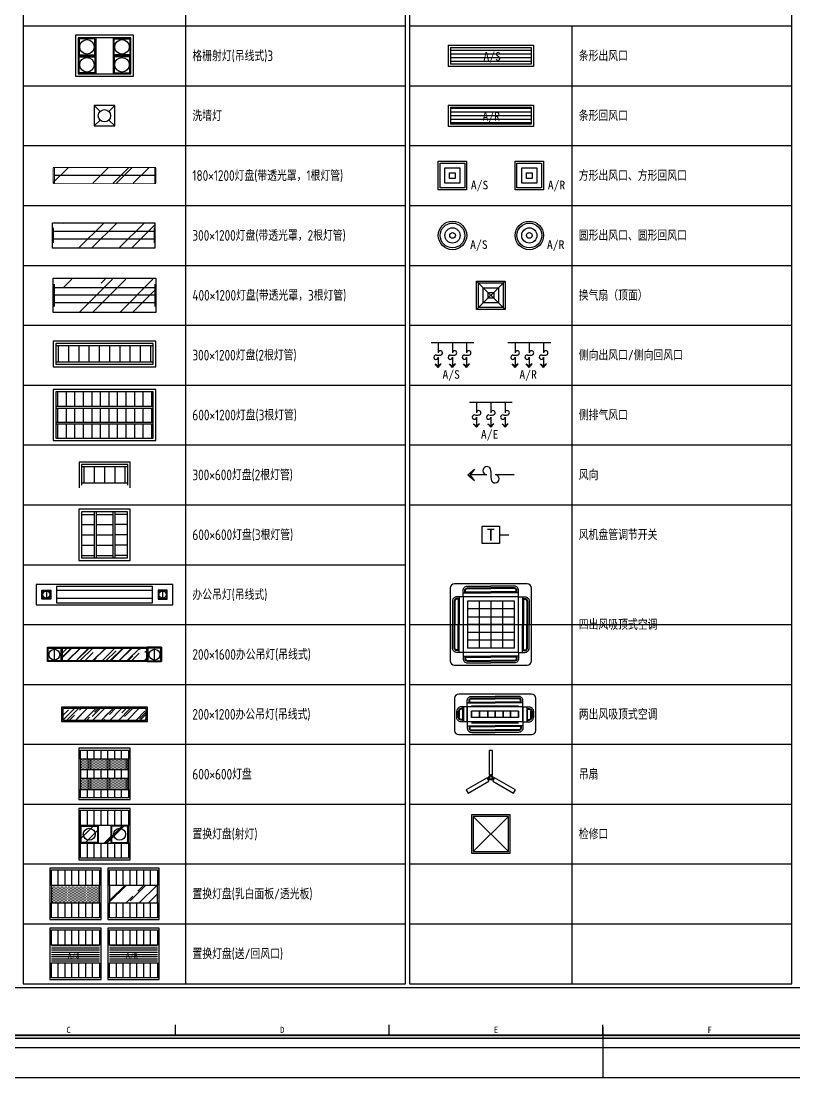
# Model space of a CAD drawing. Header units: millimetres. Extents: x -133666 to 880576, y -269375 to 86941.
# Drawn here: x -102334.8 to -102154, y -112510.9 to -112263.7 of the extents above; entities that cross this region are included whole.
import ezdxf
from ezdxf.enums import TextEntityAlignment as Align

# ---------------------------------------------------------------- set-up
doc = ezdxf.new("R2010")
doc.units = ezdxf.units.MM
doc.header["$LTSCALE"] = 1000
doc.linetypes.add('DASHED', pattern=[19.05, 12.7, -6.35])
doc.layers.get('0').update_dxf_attribs({"linetype": 'CONTINUOUS'})
for name, color, linetype in [('C-顶面灯具、灯带', 22, 'CONTINUOUS'), ('C-顶面设备（风口、换气扇、投影仪）', 7, 'CONTINUOUS'), ('C-顶面造型线', 32, 'CONTINUOUS'), ('W-图框', 251, 'CONTINUOUS'), ('W-文字', 35, 'CONTINUOUS')]:
    doc.layers.add(name, color=color, linetype=linetype)
doc.styles.add('A2图框$0$ZZ', font='simhei.ttf')
doc.styles.add('ROMANS', font='ROMANS.shx', dxfattribs={"width": 0.75})
doc.styles.add('WORD-1', font='tssdeng.shx', dxfattribs={"width": 0.7, "bigfont": 'tssdchn.shx'})
doc.styles.add('WORD-2', font='simhei.ttf')
doc.styles.add('WORD-3', font='')
doc.styles.get('WORD-3').set_extended_font_data('SimSun')
pattern_1 = [(225, (-163163.46, 83395.73), (-215.52615, -574.7364), [3810, -508, 1270, -254]), (225, (-163312.53, 83067.05), (418.47994, -59.2697), [762, -83.82, 1524, -190.5]), (225, (-163100.6, 83153.26), (-813.6112, -1054.28207), [2032, -355.6, 1016, -254])]

# ---------------------------------------------------------------- blocks, each defined once
blk = doc.blocks.new('洗墙灯')
blk.add_wipeout([(-150, 150), (0, 150), (0, 0), (-150, 0)])
at = {"color": 251}
for p, q in [((-150, 150), (-106.8, 106.8)), ((0, 150), (-43.2, 106.8)), ((-106.8, 43.2), (-150, 0)), ((-43.2, 43.2), (0, 0))]:
    blk.add_line(p, q, dxfattribs=at)
blk.add_lwpolyline([(-150, 0), (0, 0), (0, 150), (-150, 150)], close=True)
blk.add_circle((-75, 75), 45, dxfattribs=at)
blk = doc.blocks.new('*U189')
blk.add_wipeout([(114.5, 214), (454.5, 214), (454.5, -26), (114.5, -26)])
at = {"color": 251}
for p, q in [((234.5, 199), (234.5, -11)), ((334.5, 199), (334.5, -11)), ((234.5, 94), (129.5, 94)), ((334.5, 94), (439.5, 94))]:
    blk.add_line(p, q, dxfattribs=at)
blk.add_lwpolyline([(114.5, -26), (454.5, -26), (454.5, 214), (114.5, 214)], close=True)
for points in [[(129.5, -11), (439.5, -11), (439.5, 199), (129.5, 199)], [(135.5, 100), (228.5, 100), (228.5, 193), (135.5, 193)], [(433.5, 100), (340.5, 100), (340.5, 193), (433.5, 193)], [(135.5, 88), (228.5, 88), (228.5, -5), (135.5, -5)], [(433.5, 88), (340.5, 88), (340.5, -5), (433.5, -5)]]:
    blk.add_lwpolyline(points, close=True, dxfattribs=at)
for centre in [(182, 146.5), (387, 146.5), (182, 41.5), (387, 41.5)]:
    blk.add_circle(centre, 42.5, dxfattribs=at)
blk = doc.blocks.new('*U190')
blk.add_lwpolyline([(-9, -2), (1190, -2), (1190, 178), (-9, 178)], close=True)
blk.add_wipeout([(-9, 178), (1190, 178), (1190, -2), (-9, -2)])
h = blk.add_hatch()
h.set_pattern_fill('AR-RROOF', color=250, scale=500, angle=45, style=0)
h.set_pattern_definition([(45, (-9, -2.5), (424.26, 1131.37), [7500, -1000, 2500, -500]), (45, (284.5, 644.5), (-823.78, 116.67), [1500, -165, 3000, -375]), (45, (-132.72, 474.8), (1601.6, 2075.36), [4000, -700, 2000, -500])])
h.paths.add_polyline_path([(-9, -2), (1190, -2), (1190, 178), (-9, 178)])
at = {"color": 251, "linetype": 'Continuous'}
for p, q in [((0, 175), (0, 0)), ((1180, 175), (1180, 0))]:
    blk.add_line(p, q, dxfattribs=at)
at = {"color": 251, "linetype": 'DASHED', "ltscale": 8}
blk.add_line((1180, 88), (0, 88), dxfattribs=at)
blk = doc.blocks.new('*U191')
for p, q in [((-9, 237), (1191, 237)), ((-9, -63), (-9, 237)), ((1191, 237), (1191, -63)), ((1191, -63), (-9, -63))]:
    blk.add_line(p, q)
at = {"color": 251, "linetype": 'Continuous'}
for p, q in [((1, 175), (1, 0)), ((1181, 175), (1181, 0))]:
    blk.add_line(p, q, dxfattribs=at)
at = {"color": 251, "linetype": 'DASHED', "ltscale": 8}
for p, q in [((1181, 132), (1, 132)), ((1181, 43), (1, 43))]:
    blk.add_line(p, q, dxfattribs=at)
at = {"color": 251}
blk.add_line((111, 227), (121, 237), dxfattribs=at)
at = {"color": 250}
for p, q in [((295, -63), (595, 237)), ((450, -63), (750, 237)), ((769, -63), (1069, 237)), ((917, -63), (1191, 211))]:
    blk.add_line(p, q, dxfattribs=at)
blk = doc.blocks.new('*U192')
blk.add_wipeout([(27, 288), (1227, 288), (1227, -113), (27, -113)])
for p, q in [((27, 288), (1227, 288)), ((27, -113), (27, 288)), ((1227, 288), (1227, -113)), ((1227, -113), (27, -113))]:
    blk.add_line(p, q)
at = {"color": 250}
for p, q in [((148, 177), (246, 276)), ((332, -113), (720, 276)), ((487, -113), (876, 276)), ((590, 230), (635, 276)), ((805, -113), (1194, 276)), ((954, -113), (1227, 161))]:
    blk.add_line(p, q, dxfattribs=at)
at = {"color": 251, "linetype": 'Continuous'}
for p, q in [((37, 219), (37, -44)), ((1217, 219), (1217, -44))]:
    blk.add_line(p, q, dxfattribs=at)
at = {"color": 251, "linetype": 'DASHED', "ltscale": 8}
for p, q in [((1217, 176), (37, 176)), ((1217, 88), (37, 88)), ((1217, -1), (37, -1))]:
    blk.add_line(p, q, dxfattribs=at)
blk = doc.blocks.new('*U206')
blk.add_wipeout([(-58, 84), (1142, 84), (1142, -216), (-58, -216)])
at = {"color": 251}
for p, q in [((1112, 30), (-28, 30)), ((0, 30), (0, -162)), ((120, 30), (120, -162)), ((240, 30), (240, -162)), ((360, 30), (360, -162)), ((480, 30), (480, -162)), ((600, 30), (600, -162)), ((720, 30), (720, -162)), ((840, 30), (840, -162)), ((960, 30), (960, -162)), ((1080, 30), (1080, -162)), ((1112, -162), (-28, -162))]:
    blk.add_line(p, q, dxfattribs=at)
blk.add_lwpolyline([(1142, 84), (-58, 84), (-58, -216), (1142, -216)], close=True)
blk.add_lwpolyline([(1112, 54), (-28, 54), (-28, -186), (1112, -186)], close=True, dxfattribs=at)
blk = doc.blocks.new('*U207')
blk.add_wipeout([(-58, 219), (1142, 219), (1142, -381), (-58, -381)])
at = {"color": 251}
for p, q in [((-8, 189), (-8, 21)), ((92, 189), (92, 21)), ((192, 189), (192, 21)), ((292, 189), (292, 21)), ((392, 189), (392, 21)), ((392, 189), (392, 21)), ((492, 189), (492, 21)), ((592, 189), (592, 21)), ((692, 189), (692, 21)), ((792, 189), (792, 21)), ((892, 189), (892, 21)), ((992, 189), (992, 21)), ((1092, 189), (1092, 21)), ((-28, 21), (1112, 21)), ((-28, 1), (1112, 1)), ((-8, 1), (-8, -163)), ((92, 1), (92, -163)), ((192, 1), (192, -163)), ((292, 1), (292, -163)), ((392, 1), (392, -163)), ((392, 1), (392, -163)), ((492, 1), (492, -163)), ((592, 1), (592, -163)), ((692, 1), (692, -163)), ((792, 1), (792, -163)), ((892, 1), (892, -163)), ((992, 1), (992, -163)), ((1092, 1), (1092, -163)), ((-28, -163), (1112, -163)), ((-28, -183), (1112, -183)), ((-8, -183), (-8, -351)), ((92, -183), (92, -351)), ((192, -183), (192, -351)), ((292, -183), (292, -351)), ((392, -183), (392, -351)), ((392, -183), (392, -351)), ((492, -183), (492, -351)), ((592, -183), (592, -351)), ((692, -183), (692, -351)), ((792, -183), (792, -351)), ((892, -183), (892, -351)), ((992, -183), (992, -351)), ((1092, -183), (1092, -351))]:
    blk.add_line(p, q, dxfattribs=at)
blk.add_lwpolyline([(1142, -381), (1142, 219), (-58, 219), (-58, -381)], close=True)
blk.add_lwpolyline([(1112, -351), (1112, 189), (-28, 189), (-28, -351)], close=True, dxfattribs=at)
blk = doc.blocks.new('*U208')
blk.add_wipeout([(242, 69), (842, 69), (842, -231), (242, -231)])
for p, q in [((842, 69), (242, 69)), ((242, 69), (242, -231)), ((842, -231), (842, 69))]:
    blk.add_line(p, q)
at = {"color": 251}
for p, q in [((812, 39), (272, 39)), ((272, 39), (272, -201)), ((812, 15), (272, 15)), ((300, 15), (300, -177)), ((420, 15), (420, -177)), ((540, 15), (540, -177)), ((660, 15), (660, -177)), ((780, 15), (780, -177)), ((812, -201), (812, 39)), ((812, -177), (272, -177))]:
    blk.add_line(p, q, dxfattribs=at)
blk = doc.blocks.new('*U209')
blk.add_wipeout([(242, 219), (842, 219), (842, -381), (242, -381)])
for p, q in [((842, 219), (242, 219)), ((242, 219), (242, -381)), ((842, -381), (842, 219)), ((242, -381), (842, -381))]:
    blk.add_line(p, q)
at = {"color": 251}
for p, q in [((272, 189), (272, -351)), ((812, 189), (272, 189)), ((272, 157), (422, 157)), ((422, 189), (422, -351)), ((446, 189), (446, -351)), ((446, 157), (638, 157)), ((638, 189), (638, -351)), ((662, 189), (662, -351)), ((812, 157), (662, 157)), ((812, -351), (812, 189)), ((272, 37), (422, 37)), ((446, 37), (638, 37)), ((812, 37), (662, 37)), ((272, -83), (422, -83)), ((446, -83), (638, -83)), ((812, -83), (662, -83)), ((272, -203), (422, -203)), ((446, -203), (638, -203)), ((812, -203), (662, -203)), ((272, -323), (422, -323)), ((272, -351), (812, -351)), ((446, -323), (638, -323)), ((812, -323), (662, -323))]:
    blk.add_line(p, q, dxfattribs=at)
blk = doc.blocks.new('办公吊灯(吊线式)')
blk.add_wipeout([(-2000, 300), (0, 300), (0, 0), (-2000, 0)])
at = {"color": 251}
for p, q in [((-1850, 202), (-1850, 98)), ((-300, 208), (-1700, 208)), ((-150, 202), (-150, 98)), ((-300, 92), (-1700, 92))]:
    blk.add_line(p, q, dxfattribs=at)
blk.add_lwpolyline([(0, 300), (-2000, 300), (-2000, 0), (0, 0)], close=True)
for points in [[(-1784, 84), (-1916, 84), (-1916, 216), (-1784, 216)], [(-1794, 94), (-1906, 94), (-1906, 206), (-1794, 206)], [(-300, 270), (-1700, 270), (-1700, 30), (-300, 30)], [(-216, 84), (-84, 84), (-84, 216), (-216, 216)], [(-206, 94), (-94, 94), (-94, 206), (-206, 206)]]:
    blk.add_lwpolyline(points, close=True, dxfattribs=at)
for centre in [(-1850, 150), (-150, 150)]:
    blk.add_circle(centre, 52.5, dxfattribs=at)
blk = doc.blocks.new('吊扇')
at = {"color": 251}
for points in [[(0, 0), (80, 0), (80, 530), (0, 530)], [(30, -20), (50, -20), (50, 0), (30, 0)], [(-1, -140), (-41, -70), (-500, -335), (-460, -405)], [(2, -104), (-8, -86), (-26, -96), (-16, -114)], [(88, -86), (78, -104), (96, -114), (106, -96)], [(121, -70), (81, -140), (540, -405), (580, -335)]]:
    blk.add_lwpolyline(points, close=True, dxfattribs=at)
for radius in [50, 30]:
    blk.add_circle((40, -70), radius, dxfattribs=at)
blk = doc.blocks.new('换气扇（顶面）')
at = {"color": 251}
for p, q in [((-100, -100), (100, 100)), ((100, -100), (-100, 100))]:
    blk.add_line(p, q, dxfattribs=at)
blk.add_lwpolyline([(-100, 100), (100, 100), (100, -100), (-100, -100)], close=True)
for points in [[(-86.7, 86.7), (86.7, 86.7), (86.7, -86.7), (-86.7, -86.7)], [(-53.3, 53.3), (53.3, 53.3), (53.3, -53.3), (-53.3, -53.3)], [(-20, 20), (20, 20), (20, -20), (-20, -20)]]:
    blk.add_lwpolyline(points, close=True, dxfattribs=at)
blk = doc.blocks.new('方形风口')
blk.add_lwpolyline([(0, 200), (200, 200), (200, 0), (0, 0)], close=True)
at = {"color": 251}
for points in [[(13.3, 186.7), (186.7, 186.7), (186.7, 13.3), (13.3, 13.3)], [(46.7, 153.3), (153.3, 153.3), (153.3, 46.7), (46.7, 46.7)], [(80, 120), (120, 120), (120, 80), (80, 80)]]:
    blk.add_lwpolyline(points, close=True, dxfattribs=at)
at = {"layer": 'C-顶面设备（风口、换气扇、投影仪）', "color": 7}
for points in [[(0, 200), (200, 200), (200, 0), (0, 0)], [(13.3, 186.7), (186.7, 186.7), (186.7, 13.3), (13.3, 13.3)], [(46.7, 153.3), (153.3, 153.3), (153.3, 46.7), (46.7, 46.7)], [(80, 120), (120, 120), (120, 80), (80, 80)]]:
    blk.add_lwpolyline(points, close=True, dxfattribs=at)
at = {"style": 'WORD-2', "flags": 1}
blk.add_attdef('A/S', (-139.8, 2.7), '', height=60, dxfattribs=at)
at = {"style": 'WORD-2'}
blk.add_attdef('A/S', (-139.8, 2.7), '', height=60, dxfattribs=at)
blk = doc.blocks.new('圆形风口')
blk.add_circle((0, 0), 100)
at = {"color": 251}
for radius in [86.7, 53.3, 20]:
    blk.add_circle((0, 0), radius, dxfattribs=at)
at = {"style": 'WORD-2'}
blk.add_attdef('A/S', (123.8, -94.4), '', height=60, dxfattribs=at)
blk = doc.blocks.new('*U204')
at = {"linetype": 'DASHED', "ltscale": 5}
h = blk.add_hatch(dxfattribs=at)
h.set_pattern_fill('ANSI31', color=250, scale=8, angle=315, style=0)
h.set_pattern_definition([(0, (483.662, 0), (9e-15, 25.4), [])])
h.paths.add_polyline_path([(583.9, 16.1), (583.9, 133.9), (16.1, 133.9), (16.1, 16.1)])
blk.add_line((0, 150), (0, 0))
at = {"color": 251}
blk.add_line((16.1, 133.9), (16.1, 16.1), dxfattribs=at)
blk.add_lwpolyline([(0, 150), (600, 150), (600, 0), (0, 0)])
blk.add_lwpolyline([(0, 150), (600, 150), (600, 0), (0, 0)])
blk.add_lwpolyline([(16.1, 133.9), (583.9, 133.9), (583.9, 16.1), (16.1, 16.1)], dxfattribs=at)
blk.add_lwpolyline([(16.1, 133.9), (583.9, 133.9), (583.9, 16.1), (16.1, 16.1)], dxfattribs=at)
at = {"style": 'WORD-2'}
blk.add_attdef('A/S_001', (247.6, 41.1), '', height=60, dxfattribs=at)
blk = doc.blocks.new('风机盘管调节开关')
for p, q in [((-120.5, 0), (-120.5, 120.5)), ((-120.5, 120.5), (0, 120.5)), ((0, 120.5), (0, 0)), ((0, 0), (-120.5, 0)), ((0, 60.3), (66.8, 60.3))]:
    blk.add_line(p, q)
at = {"color": 251, "style": 'ROMANS', "text_generation_flag": 4, "width": 0.75}
blk.add_attdef('T', text='', height=83.3, rotation=180, dxfattribs=at).set_placement((-60.3, 60.3), align=Align.MIDDLE)
blk = doc.blocks.new('风向')
at = {"color": 7, "linetype": 'ByBlock'}
for p, q in [((-323.6, 0), (-276.8, 39.4)), ((-323.6, 0), (-276.8, -39.4)), ((-276.8, 39.4), (-307.9, 0)), ((-190.8, 0), (-307.9, 0)), ((-276.8, -39.4), (-307.9, 0)), ((0, 0), (-132.8, 0))]:
    blk.add_line(p, q, dxfattribs=at)
for centre, radius, start, end in [((-190.4, 28.7), 28.7, 349.22286, 269.23605), ((225, -0.8), 388, 176.4344, 184.45184), ((-133.2, -28.7), 28.7, 184.45184, 89.23605)]:
    blk.add_arc(centre, radius, start, end, dxfattribs=at)
blk = doc.blocks.new('*U205')
at = {"color": 251}
blk.add_line((150, 0), (-150, 0), dxfattribs=at)
at = {"color": 7, "linetype": 'ByBlock'}
for p, q in [((-100, 0), (-100, -70.9)), ((0, 0), (0, -70.9)), ((100, 0), (100, -70.9)), ((-100, -172.8), (-121, -147.8)), ((-121, -147.8), (-100, -164.4)), ((-100, -101.9), (-100, -164.4)), ((-100, -172.8), (-79, -147.8)), ((-79, -147.8), (-100, -164.4)), ((0, -172.8), (-21, -147.8)), ((-21, -147.8), (0, -164.4)), ((0, -101.9), (0, -164.4)), ((0, -172.8), (21, -147.8)), ((21, -147.8), (0, -164.4)), ((100, -172.8), (79, -147.8)), ((79, -147.8), (100, -164.4)), ((100, -101.9), (100, -164.4)), ((100, -172.8), (121, -147.8)), ((121, -147.8), (100, -164.4))]:
    blk.add_line(p, q, dxfattribs=at)
for centre, radius, start, end in [((-84.7, -71.1), 15.3, 274.45184, 179.23605), ((15.3, -71.1), 15.3, 274.45184, 179.23605), ((115.3, -71.1), 15.3, 274.45184, 179.23605), ((-115.3, -101.7), 15.3, 79.22286, 359.23605), ((-99.6, 120.1), 207.2, 266.4344, 274.45184), ((-15.3, -101.7), 15.3, 79.22286, 359.23605), ((0.4, 120.1), 207.2, 266.4344, 274.45184), ((84.7, -101.7), 15.3, 79.22286, 359.23605), ((100.4, 120.1), 207.2, 266.4344, 274.45184)]:
    blk.add_arc(centre, radius, start, end, dxfattribs=at)
at = {"style": 'WORD-2'}
blk.add_attdef('A/S', (222.2, -124.7), '', height=60, dxfattribs=at)
blk = doc.blocks.new('四出风吸顶式空调')
for p, q in [((-900, 900), (-900, 50)), ((0, 950), (-850, 950)), ((50, 50), (50, 900)), ((-850, 0), (0, 0))]:
    blk.add_line(p, q)
at = {"color": 251}
for p, q in [((-700, 895), (-425, 895)), ((-150, 895), (-425, 895)), ((-845, 750), (-845, 475)), ((-750, 800), (-750, 150)), ((-100, 800), (-750, 800)), ((-700, 750), (-700, 200)), ((-150, 750), (-700, 750)), ((-562, 750), (-562, 200)), ((-425, 750), (-425, 200)), ((-288, 750), (-288, 200)), ((-150, 200), (-150, 750)), ((-100, 150), (-100, 800)), ((-5, 750), (-5, 475)), ((-150, 657), (-700, 657)), ((-150, 561), (-700, 561)), ((-845, 200), (-845, 475)), ((-150, 474), (-700, 474)), ((-150, 381), (-700, 381)), ((-5, 200), (-5, 475)), ((-150, 293), (-700, 293)), ((-100, 150), (-750, 150)), ((-150, 200), (-700, 200)), ((-700, 55), (-425, 55)), ((-150, 55), (-425, 55))]:
    blk.add_line(p, q, dxfattribs=at)
for points in [[(-750, 800), (-750, 873, -0.414214), (-700, 923), (-425, 923)], [(-730, 852), (-730, 873, -0.414214), (-700, 903), (-425, 903)], [(-722, 852), (-722, 873, -0.414214), (-700, 895)], [(-100, 800), (-100, 873, 0.414214), (-150, 923), (-425, 923)], [(-120, 852), (-120, 873, 0.414214), (-150, 903), (-425, 903)], [(-128, 852), (-128, 873, 0.414214), (-150, 895)], [(-750, 800), (-823, 800, 0.414214), (-873, 750), (-873, 475)], [(-802, 780), (-823, 780, 0.414214), (-853, 750), (-853, 475)], [(-802, 772), (-823, 772, 0.414214), (-845, 750)], [(-100, 800), (-27, 800, -0.414214), (23, 750), (23, 475)], [(-48, 780), (-27, 780, -0.414214), (3, 750), (3, 475)], [(-48, 772), (-27, 772, -0.414214), (-5, 750)], [(-750, 150), (-823, 150, -0.414214), (-873, 200), (-873, 475)], [(-802, 170), (-823, 170, -0.414214), (-853, 200), (-853, 475)], [(-100, 150), (-27, 150, 0.414214), (23, 200), (23, 475)], [(-48, 170), (-27, 170, 0.414214), (3, 200), (3, 475)], [(-802, 178), (-823, 178, -0.414214), (-845, 200)], [(-750, 150), (-750, 77, 0.414214), (-700, 27), (-425, 27)], [(-100, 150), (-100, 77, -0.414214), (-150, 27), (-425, 27)], [(-48, 178), (-27, 178, 0.414214), (-5, 200)], [(-730, 98), (-730, 77, 0.414214), (-700, 47), (-425, 47)], [(-722, 98), (-722, 77, 0.414214), (-700, 55)], [(-120, 98), (-120, 77, -0.414214), (-150, 47), (-425, 47)], [(-128, 98), (-128, 77, -0.414214), (-150, 55)]]:
    blk.add_lwpolyline(points, format="xyb", dxfattribs=at)
for points in [[(-806, 780), (-806, 475)], [(-802, 780), (-802, 475)], [(-796, 800), (-796, 475)], [(-750, 846), (-425, 846)], [(-730, 856), (-425, 856)], [(-730, 852), (-425, 852)], [(-120, 856), (-425, 856)], [(-120, 852), (-425, 852)], [(-100, 846), (-425, 846)], [(-54, 800), (-54, 475)], [(-48, 780), (-48, 475)], [(-44, 780), (-44, 475)], [(-806, 170), (-806, 475)], [(-802, 170), (-802, 475)], [(-796, 150), (-796, 475)], [(-54, 150), (-54, 475)], [(-48, 170), (-48, 475)], [(-44, 170), (-44, 475)], [(-750, 104), (-425, 104)], [(-730, 98), (-425, 98)], [(-730, 94), (-425, 94)], [(-100, 104), (-425, 104)], [(-120, 98), (-425, 98)], [(-120, 94), (-425, 94)]]:
    blk.add_lwpolyline(points, dxfattribs=at)
for centre, start, end in [((-850, 900), 90, 180), ((0, 900), 0, 90), ((-850, 50), 180, 270), ((0, 50), 270, 0)]:
    blk.add_arc(centre, 50, start, end)
blk = doc.blocks.new('两出风吸顶式空调')
for p, q in [((-900, 425), (-900, 50)), ((0, 475), (-850, 475)), ((50, 50), (50, 425)), ((-850, 0), (0, 0))]:
    blk.add_line(p, q)
at = {"color": 251}
for p, q in [((-700, 420), (-425, 420)), ((-150, 420), (-425, 420)), ((-845, 275), (-845, 200)), ((-845, 200), (-845, 275)), ((-100, 325), (-750, 325)), ((-750, 325), (-750, 150)), ((-750, 150), (-750, 325)), ((-700, 338), (-150, 338)), ((-150, 275), (-700, 275)), ((-700, 275), (-700, 200)), ((-700, 200), (-700, 275)), ((-607, 275), (-607, 200)), ((-607, 200), (-607, 275)), ((-511, 275), (-511, 200)), ((-511, 200), (-511, 275)), ((-424, 275), (-424, 200)), ((-424, 200), (-424, 275)), ((-331, 275), (-331, 200)), ((-331, 200), (-331, 275)), ((-243, 275), (-243, 200)), ((-243, 200), (-243, 275)), ((-150, 275), (-150, 200)), ((-150, 200), (-150, 275)), ((-100, 325), (-100, 150)), ((-100, 150), (-100, 325)), ((-5, 275), (-5, 200)), ((-5, 200), (-5, 275)), ((-100, 150), (-750, 150)), ((-150, 200), (-700, 200)), ((-700, 138), (-150, 138)), ((-700, 55), (-425, 55)), ((-150, 55), (-425, 55))]:
    blk.add_line(p, q, dxfattribs=at)
for points in [[(-853, 475), (-853, 475)], [(-853, 0), (-853, 0)]]:
    blk.add_lwpolyline(points)
for points in [[(-750, 325), (-750, 398, -0.414214), (-700, 448), (-425, 448)], [(-730, 377), (-730, 398, -0.414214), (-700, 428), (-425, 428)], [(-722, 381), (-722, 398, -0.414214), (-700, 420)], [(-100, 325), (-100, 398, 0.414214), (-150, 448), (-425, 448)], [(-120, 377), (-120, 398, 0.414214), (-150, 428), (-425, 428)], [(-128, 381), (-128, 398, 0.414214), (-150, 420)], [(-750, 325), (-823, 325, 0.414214), (-873, 275), (-873, 200)], [(-750, 150), (-823, 150, -0.414214), (-873, 200), (-873, 275)], [(-802, 305), (-823, 305, 0.414214), (-853, 275), (-853, 200)], [(-802, 170), (-823, 170, -0.414214), (-853, 200), (-853, 275)], [(-802, 297), (-823, 297, 0.414214), (-845, 275)], [(-100, 325), (-27, 325, -0.414214), (23, 275), (23, 200)], [(-100, 150), (-27, 150, 0.414214), (23, 200), (23, 275)], [(-48, 305), (-27, 305, -0.414214), (3, 275), (3, 200)], [(-48, 297), (-27, 297, -0.414214), (-5, 275)], [(-48, 170), (-27, 170, 0.414214), (3, 200), (3, 275)], [(-802, 178), (-823, 178, -0.414214), (-845, 200)], [(-750, 150), (-750, 77, 0.414214), (-700, 27), (-425, 27)], [(-100, 150), (-100, 77, -0.414214), (-150, 27), (-425, 27)], [(-48, 178), (-27, 178, 0.414214), (-5, 200)], [(-730, 98), (-730, 77, 0.414214), (-700, 47), (-425, 47)], [(-722, 94), (-722, 77, 0.414214), (-700, 55)], [(-120, 98), (-120, 77, -0.414214), (-150, 47), (-425, 47)], [(-128, 94), (-128, 77, -0.414214), (-150, 55)]]:
    blk.add_lwpolyline(points, format="xyb", dxfattribs=at)
for points in [[(-730, 377), (-425, 377)], [(-722, 381), (-425, 381)], [(-128, 381), (-425, 381)], [(-120, 377), (-425, 377)], [(-802, 170), (-802, 325)], [(-802, 305), (-802, 150)], [(-796, 325), (-796, 150)], [(-750, 371), (-425, 371)], [(-100, 371), (-425, 371)], [(-54, 325), (-54, 150)], [(-48, 170), (-48, 325)], [(-48, 305), (-48, 150)], [(-750, 104), (-425, 104)], [(-730, 98), (-425, 98)], [(-722, 94), (-425, 94)], [(-100, 104), (-425, 104)], [(-120, 98), (-425, 98)], [(-128, 94), (-425, 94)]]:
    blk.add_lwpolyline(points, dxfattribs=at)
for centre, start, end in [((-850, 425), 90, 180), ((0, 425), 0, 90), ((-850, 50), 180, 270), ((0, 50), 270, 0)]:
    blk.add_arc(centre, 50, start, end)
blk = doc.blocks.new('检修口')
at = {"layer": 'C-顶面造型线', "color": 251}
for p, q in [((430, 430), (20, 20)), ((430, 20), (20, 430))]:
    blk.add_line(p, q, dxfattribs=at)
at = {"layer": 'C-顶面造型线', "color": 32}
blk.add_lwpolyline([(0, 0), (450, 0), (450, 450), (0, 450)], close=True, dxfattribs=at)
at = {"layer": 'C-顶面造型线', "color": 251}
blk.add_lwpolyline([(20, 20), (430, 20), (430, 430), (20, 430)], close=True, dxfattribs=at)
blk = doc.blocks.new('*U220')
h = blk.add_hatch()
h.set_pattern_fill('AR-RROOF', color=250, scale=10, angle=225, style=0)
h.set_pattern_definition(pattern_1)
h.paths.add_polyline_path([(580, 195), (580, 400), (20, 400), (20, 195)])
at = {"color": 251}
for p, q in [((100, 400), (100, 580)), ((180, 400), (180, 580)), ((260, 400), (260, 580)), ((340, 400), (340, 580)), ((420, 400), (420, 580)), ((500, 400), (500, 580)), ((225, 195), (225, 400)), ((100, 20), (100, 195)), ((180, 20), (180, 195)), ((260, 20), (260, 195)), ((340, 20), (340, 195)), ((420, 20), (420, 195)), ((500, 20), (500, 195))]:
    blk.add_line(p, q, dxfattribs=at)
blk.add_lwpolyline([(600, 0), (600, 600), (0, 600), (0, 0)], close=True)
for points in [[(20, 400), (20, 580), (580, 580), (580, 400)], [(20, 400), (20, 195), (580, 195), (580, 400)], [(225, 195), (20, 195), (20, 400), (225, 400)], [(217, 203), (28, 203), (28, 392), (217, 392)], [(375, 195), (580, 195), (580, 400), (375, 400)], [(383, 203), (572, 203), (572, 392), (383, 392)], [(20, 20), (20, 195), (580, 195), (580, 20)]]:
    blk.add_lwpolyline(points, close=True, dxfattribs=at)
for centre in [(122.5, 297.5), (477.5, 297.5)]:
    blk.add_circle(centre, 70, dxfattribs=at)
blk = doc.blocks.new('*U230')
at = {"layer": 'C-顶面灯具、灯带', "xscale": 0.02, "yscale": 0.02, "zscale": 0.02}
blk.add_blockref('*U220', (158.86, 366.16), dxfattribs=at)
blk = doc.blocks.new('600×600灯盘')
h = blk.add_hatch()
h.set_pattern_fill('DOTS', color=250, scale=10, style=0)
h.set_pattern_definition([(0, (-225179.665, 48670.215), (7.9375, 15.875), [0, -15.875])])
h.paths.add_polyline_path([(580, 347.5), (580, 475), (20, 475), (20, 347.5)])
h.paths.add_polyline_path([(20, 247.5), (20, 120), (580, 120), (580, 247.5)])
at = {"color": 251}
for p, q in [((100, 475), (100, 580)), ((180, 475), (180, 580)), ((260, 475), (260, 580)), ((340, 475), (340, 580)), ((420, 475), (420, 580)), ((500, 475), (500, 580)), ((580, 347.5), (20, 347.5)), ((580, 247.5), (20, 247.5)), ((100, 247.5), (100, 347.5)), ((180, 247.5), (180, 347.5)), ((260, 247.5), (260, 347.5)), ((340, 247.5), (340, 347.5)), ((420, 247.5), (420, 347.5)), ((500, 247.5), (500, 347.5)), ((100, 20), (100, 120)), ((180, 20), (180, 120)), ((260, 20), (260, 120)), ((340, 20), (340, 120)), ((420, 20), (420, 120)), ((500, 20), (500, 120))]:
    blk.add_line(p, q, dxfattribs=at)
blk.add_lwpolyline([(600, 0), (600, 600), (0, 600), (0, 0)], close=True)
for points in [[(20, 475), (20, 580), (580, 580), (580, 475)], [(20, 475), (20, 120), (580, 120), (580, 475)], [(20, 20), (20, 120), (580, 120), (580, 20)]]:
    blk.add_lwpolyline(points, close=True, dxfattribs=at)
blk = doc.blocks.new('置换灯盘(风口)')
h = blk.add_hatch()
h.set_pattern_fill('ANSI31', color=250, scale=8, angle=135, style=0)
h.set_pattern_definition([(180, (-161334.093, 83357.2), (-5e-15, -25.4), [])])
h.paths.add_polyline_path([(580, 195), (580, 400), (20, 400), (20, 195)])
at = {"color": 251}
for p, q in [((100, 400), (100, 580)), ((180, 400), (180, 580)), ((260, 400), (260, 580)), ((340, 400), (340, 580)), ((420, 400), (420, 580)), ((500, 400), (500, 580)), ((100, 20), (100, 195)), ((180, 20), (180, 195)), ((260, 20), (260, 195)), ((340, 20), (340, 195)), ((420, 20), (420, 195)), ((500, 20), (500, 195))]:
    blk.add_line(p, q, dxfattribs=at)
blk.add_lwpolyline([(600, 0), (600, 600), (0, 600), (0, 0)], close=True)
for points in [[(20, 400), (20, 580), (580, 580), (580, 400)], [(20, 20), (20, 195), (580, 195), (580, 20)]]:
    blk.add_lwpolyline(points, close=True, dxfattribs=at)
at = {"style": 'WORD-2', "flags": 8}
blk.add_attdef('A/S_001', (210, 248), '', height=60, dxfattribs=at)
blk = doc.blocks.new('*U219')
h = blk.add_hatch()
h.set_pattern_fill('DOTS', color=250, scale=10, style=0)
h.set_pattern_definition([(0, (-224290.11, 50385.436), (7.9375, 15.875), [0, -15.875])])
h.paths.add_polyline_path([(20, 400), (20, 195), (580, 195), (580, 400)])
at = {"color": 251}
for p, q in [((100, 400), (100, 580)), ((180, 400), (180, 580)), ((260, 400), (260, 580)), ((340, 400), (340, 580)), ((420, 400), (420, 580)), ((500, 400), (500, 580)), ((100, 20), (100, 195)), ((180, 20), (180, 195)), ((260, 20), (260, 195)), ((340, 20), (340, 195)), ((420, 20), (420, 195)), ((500, 20), (500, 195))]:
    blk.add_line(p, q, dxfattribs=at)
blk.add_lwpolyline([(600, 0), (600, 600), (0, 600), (0, 0)], close=True)
for points in [[(20, 400), (20, 580), (580, 580), (580, 400)], [(20, 400), (20, 195), (580, 195), (580, 400)], [(20, 20), (20, 195), (580, 195), (580, 20)]]:
    blk.add_lwpolyline(points, close=True, dxfattribs=at)
blk = doc.blocks.new('*U231')
at = {"layer": 'C-顶面灯具、灯带', "xscale": 0.02, "yscale": 0.02, "zscale": 0.02}
blk.add_blockref('*U219', (152.06, 352.16), dxfattribs=at)
blk = doc.blocks.new('*U221')
h = blk.add_hatch()
h.set_pattern_fill('AR-RROOF', color=250, scale=10, angle=225, style=0)
h.set_pattern_definition(pattern_1)
h.paths.add_polyline_path([(580, 195), (580, 400), (20, 400), (20, 195)])
at = {"color": 251}
for p, q in [((100, 400), (100, 580)), ((180, 400), (180, 580)), ((260, 400), (260, 580)), ((340, 400), (340, 580)), ((420, 400), (420, 580)), ((500, 400), (500, 580)), ((100, 20), (100, 195)), ((180, 20), (180, 195)), ((260, 20), (260, 195)), ((340, 20), (340, 195)), ((420, 20), (420, 195)), ((500, 20), (500, 195))]:
    blk.add_line(p, q, dxfattribs=at)
blk.add_lwpolyline([(600, 0), (600, 600), (0, 600), (0, 0)], close=True)
for points in [[(20, 400), (20, 580), (580, 580), (580, 400)], [(20, 400), (20, 195), (580, 195), (580, 400)], [(20, 20), (20, 195), (580, 195), (580, 20)]]:
    blk.add_lwpolyline(points, close=True, dxfattribs=at)
blk = doc.blocks.new('*U232')
at = {"layer": 'C-顶面灯具、灯带', "xscale": 0.02, "yscale": 0.02, "zscale": 0.02}
blk.add_blockref('*U221', (165.66, 352.16), dxfattribs=at)
blk = doc.blocks.new('200×1200办公吊灯(吊线式)')
h = blk.add_hatch()
h.set_pattern_fill('AR-RROOF', color=250, scale=5, angle=225, style=0)
h.set_pattern_definition([(225, (-225287.03, 56508.38), (-107.76307, -287.368196), [1905, -254, 635, -127]), (225, (-225361.57, 56344.04), (209.23997, -29.63485), [381, -41.91, 762, -95.25]), (225, (-225255.6, 56387.15), (-406.805602, -527.141034), [1016, -177.8, 508, -127])])
h.paths.add_polyline_path([(20, 180), (20, 20), (1180, 20), (1180, 180)])
blk.add_lwpolyline([(0, 0), (1200, 0), (1200, 200), (0, 200)], close=True)
at = {"color": 251}
blk.add_lwpolyline([(20, 20), (1180, 20), (1180, 180), (20, 180)], close=True, dxfattribs=at)
blk = doc.blocks.new('200×1600办公吊灯(吊线式)')
h = blk.add_hatch()
h.set_pattern_fill('AR-RROOF', color=250, scale=5, angle=225, style=0)
h.set_pattern_definition([(225, (-222531.24, 49971.8), (-107.76307, -287.368196), [1905, -254, 635, -127]), (225, (-222605.78, 49807.46), (209.23997, -29.63485), [381, -41.91, 762, -95.25]), (225, (-222499.81, 49850.565), (-406.805602, -527.141034), [1016, -177.8, 508, -127])])
h.paths.add_polyline_path([(210, 190), (210, 10), (1381, 10), (1381, 190)])
at = {"color": 251}
for p, q in [((97.5, 22.5), (97.5, 172.5)), ((1493.5, 22.5), (1493.5, 172.5))]:
    blk.add_line(p, q, dxfattribs=at)
for p, q in [((200, 0), (200, 200)), ((1391, 0), (1391, 200))]:
    blk.add_line(p, q)
blk.add_lwpolyline([(0, 200), (1591, 200), (1591, 0), (0, 0), (0, 200)])
for points in [[(0, 200), (200, 200), (200, 0), (0, 0)], [(200, 200), (1391, 200), (1391, 0), (200, 0)], [(1591, 200), (1391, 200), (1391, 0), (1591, 0)]]:
    blk.add_lwpolyline(points, close=True)
for points in [[(10, 190), (190, 190), (190, 10), (10, 10)], [(210, 190), (1381, 190), (1381, 10), (210, 10)], [(1581, 190), (1401, 190), (1401, 10), (1581, 10)]]:
    blk.add_lwpolyline(points, close=True, dxfattribs=at)
for centre in [(97.5, 97.5), (1493.5, 97.5)]:
    blk.add_circle(centre, 75, dxfattribs=at)
blk = doc.blocks.new('A2 图框')
at = {"layer": 'W-图框', "ltscale": 0.5}
h = blk.add_hatch(color=161, dxfattribs=at)
h.paths.add_polyline_path([(-562, 403), (-3, 403), (-3, 3), (-562, 3)], flags=16)
h.paths.add_polyline_path([(-562.8, 403.8), (-2.2, 403.8), (-2.2, 2.2), (-562.8, 2.2)])
at = {"layer": 'W-图框', "color": 7}
for p, q in [((-411.9, 3), (-411.9, 5.4)), ((-361.9, 3), (-361.9, 5.4)), ((-311.9, 3), (-311.9, 5.4)), ((-311.9, 4.9), (-311.9, -7))]:
    blk.add_line(p, q, dxfattribs=at)
at = {"layer": 'W-图框', "color": 251, "ltscale": 0.01}
for points in [[(-587, 413), (7, 413), (7, -7), (-587, -7)], [(-580, 406), (0, 406), (0, 0), (-580, 0)]]:
    blk.add_lwpolyline(points, close=True, dxfattribs=at)
at = {"layer": 'W-图框', "color": 161, "ltscale": 0.5}
for points in [[(-562.8, 403.8), (-2.2, 403.8), (-2.2, 2.2), (-562.8, 2.2)], [(-562, 403), (-3, 403), (-3, 3), (-562, 3)]]:
    blk.add_lwpolyline(points, close=True, dxfattribs=at)
at = {"layer": 'W-图框', "color": 161, "linetype": 'ByBlock'}
blk.add_lwpolyline([(-562, 403), (-562, 3), (-61, 3), (-61, 403)], close=True, dxfattribs=at)
at = {"layer": 'W-图框', "lineweight": 0, "ltscale": 150, "style": 'A2图框$0$ZZ'}
for s, p in [('C', (-436.9, 4.22)), ('D', (-386.9, 4.22)), ('E', (-336.9, 4.22)), ('F', (-286.9, 4.22))]:
    blk.add_text(s, height=1.45, dxfattribs=at).set_placement(p, align=Align.MIDDLE)
at = {"layer": 'W-图框', "color": 35, "lineweight": 0, "style": 'WORD-3', "width": 0.65}
blk.add_attdef('建设单位', text='', height=3, dxfattribs=at).set_placement((-32, 300.49), align=Align.MIDDLE)
at = {"layer": 'W-图框', "color": 35, "ltscale": 1000, "style": 'WORD-2'}
for tag, height, width, p in [('项目名称英文翻译', 3.5, 0.8, (-21.14, 246.28)), ('项目名称', 7, 0.7, (-41.38, 246.28)), ('项目名称', 7, 0.7, (-30.73, 246.28))]:
    blk.add_attdef(tag, text='', height=height, rotation=90, dxfattribs=dict(at, width=width)).set_placement(p, align=Align.MIDDLE)
at = {"layer": 'W-图框', "color": 35, "lineweight": 0, "style": 'WORD-2'}
for tag, p in [('2013.01.01', (-41.46, 176)), ('2013.03.01', (-13.42, 176)), ('2013.05.01', (-41.46, 169)), ('2013.06.01', (-13.42, 169)), ('2013.08.01', (-41.46, 162)), ('2013.09.01', (-13.42, 162)), ('2013.09.01', (-32, 113))]:
    blk.add_attdef(tag, text='', height=1.8, dxfattribs=at).set_placement(p, align=Align.MIDDLE)
at = {"layer": 'W-图框', "color": 35, "ltscale": 1000, "style": 'WORD-2', "width": 0.78}
blk.add_attdef('FS2011000', text='', height=3.5, dxfattribs=at).set_placement((-32, 11.45), align=Align.MIDDLE)

msp = doc.modelspace()

# ---------------------------------------------------------------- linework, layer by layer
at = {"layer": 'W-图框', "color": 146, "linetype": 'ByBlock'}
for p, q in [((-102296.25, -112488.85), (-102296.25, -112138.85)), ((-102243.85, -112264.85), (-102154.45, -112264.85)), ((-102205.85, -112488.85), (-102205.85, -112264.85))]:
    msp.add_line(p, q, dxfattribs=at)
at = {"layer": 'W-图框', "color": 251, "linetype": 'ByBlock'}
for p, q in [((-102334.25, -112264.85), (-102244.85, -112264.85)), ((-102334.25, -112278.85), (-102244.85, -112278.85)), ((-102243.85, -112278.85), (-102154.45, -112278.85)), ((-102334.25, -112292.85), (-102244.85, -112292.85)), ((-102243.85, -112292.85), (-102154.45, -112292.85)), ((-102334.25, -112306.85), (-102244.85, -112306.85)), ((-102243.85, -112306.85), (-102154.45, -112306.85)), ((-102334.25, -112320.85), (-102244.85, -112320.85)), ((-102243.85, -112320.85), (-102154.45, -112320.85)), ((-102334.25, -112334.85), (-102244.85, -112334.85)), ((-102243.85, -112334.85), (-102154.45, -112334.85)), ((-102334.25, -112348.85), (-102244.85, -112348.85)), ((-102243.85, -112348.85), (-102154.45, -112348.85)), ((-102334.25, -112362.85), (-102244.85, -112362.85)), ((-102243.85, -112362.85), (-102154.45, -112362.85)), ((-102334.25, -112376.85), (-102244.85, -112376.85)), ((-102243.85, -112376.85), (-102154.45, -112376.85)), ((-102334.25, -112390.85), (-102244.85, -112390.85)), ((-102334.25, -112404.85), (-102244.85, -112404.85)), ((-102243.85, -112404.85), (-102154.45, -112404.85)), ((-102334.25, -112418.85), (-102244.85, -112418.85)), ((-102243.85, -112418.85), (-102154.45, -112418.85)), ((-102334.25, -112432.85), (-102244.85, -112432.85)), ((-102243.85, -112432.85), (-102154.45, -112432.85)), ((-102334.25, -112446.85), (-102244.85, -112446.85)), ((-102243.85, -112446.85), (-102154.45, -112446.85)), ((-102334.25, -112460.85), (-102244.85, -112460.85)), ((-102243.85, -112460.85), (-102154.45, -112460.85)), ((-102334.25, -112474.85), (-102244.85, -112474.85)), ((-102243.85, -112474.85), (-102154.45, -112474.85))]:
    msp.add_line(p, q, dxfattribs=at)
at = {"layer": 'W-图框', "color": 44, "ltscale": 20}
msp.add_lwpolyline([(-102425.65, -112137.85), (-101971.65, -112137.85), (-101971.65, -112489.85), (-102425.65, -112489.85)], close=True, dxfattribs=at)
at = {"layer": 'W-图框', "color": 146}
for points in [[(-102244.85, -112138.85), (-102334.25, -112138.85), (-102334.25, -112488.85), (-102244.85, -112488.85)], [(-102154.45, -112138.85), (-102243.85, -112138.85), (-102243.85, -112488.85), (-102154.45, -112488.85)]]:
    msp.add_lwpolyline(points, close=True, dxfattribs=at)

# ---------------------------------------------------------------- block references
for name in ['*U230', '*U231', '*U232']:
    msp.add_blockref(name, (-102480.11, -112826.01))
at = {"layer": 'C-顶面灯具、灯带'}
for name, p, xscale, yscale, zscale in [('200×1600办公吊灯(吊线式)', (-102328.62, -112413.53), 0.01679999999760184, 0.01679999999760184, 0.01679999999760184), ('200×1200办公吊灯(吊线式)', (-102325.33, -112427.53), 0.01679999999760184, 0.01679999999760184, 0.01679999999760184), ('600×600灯盘', (-102321.25, -112445.8), 0.02000000000407454, 0.02000000000407454, 0.02000000000407454)]:
    msp.add_blockref(name, p, dxfattribs=dict(at, xscale=xscale, yscale=yscale, zscale=zscale))
ref = msp.add_blockref('置换灯盘(风口)', (-102328.05, -112487.85), dxfattribs=dict(at, xscale=0.02000000000407454, yscale=0.02000000000407454, zscale=0.02000000000407454))
ref.add_attrib('A/S_001', 'A/S', (-102323.85, -112482.89), dxfattribs={"layer": '0', "height": 1.2, "style": 'WORD-2'})
ref = msp.add_blockref('置换灯盘(风口)', (-102314.45, -112487.85), dxfattribs=dict(at, xscale=0.02000000000407454, yscale=0.02000000000407454, zscale=0.02000000000407454))
ref.add_attrib('A/S_001', 'A/R', (-102310.25, -112482.89), dxfattribs={"layer": '0', "height": 1.2, "style": 'WORD-2'})
at = {"layer": 'C-顶面设备（风口、换气扇、投影仪）', "color": 7, "xscale": 0.03333333334012423, "yscale": 0.03333333334012423, "zscale": 0.03333333334012423}
for name, p, values in [('*U204', (-102234.85, -112274.35), {'A/S_001': 'A/S'}), ('圆形风口', (-102233.82, -112313.85), {'A/S': 'A/S'}), ('圆形风口', (-102215.85, -112313.85), {'A/S': 'A/R'})]:
    msp.add_blockref(name, p, dxfattribs=at).add_auto_attribs(values)
at = {"layer": 'C-顶面设备（风口、换气扇、投影仪）', "color": 7}
ref = msp.add_blockref('*U204', (-102234.85, -112288.35), dxfattribs=dict(at, xscale=0.03333333334012423, yscale=0.03333333334012423, zscale=0.03333333334012423))
ref.add_attrib('A/S_001', 'A/R', (-102226.8, -112286.98), dxfattribs={"layer": '0', "height": 2, "style": 'WORD-2'})
ref = msp.add_blockref('方形风口', (-102237.19, -112303.18), dxfattribs=dict(at, xscale=0.03333333334012423, yscale=0.03333333334012423, zscale=0.03333333334012423))
ref.add_attrib('A/S', 'A/S', (-102229.53, -112303.06), dxfattribs={"layer": '0', "height": 2, "style": 'WORD-2'})
ref = msp.add_blockref('方形风口', (-102219.19, -112303.18), dxfattribs=dict(at, xscale=0.03333333334012423, yscale=0.03333333334012423, zscale=0.03333333334012423))
ref.add_attrib('A/S', 'A/R', (-102211.53, -112303.06), dxfattribs={"layer": '0', "height": 2, "style": 'WORD-2'})
for name, p, xscale, yscale, zscale in [('换气扇（顶面）', (-102224.85, -112327.85), 0.03333333334012423, 0.03333333334012423, 0.03333333334012423), ('风向', (-102219.42, -112369.82), 0.03333333334012423, 0.03333333334012423, 0.03333333334012423), ('四出风吸顶式空调', (-102216.35, -112414.35), 0.02000000000407454, 0.02000000000407454, 0.02000000000407454), ('两出风吸顶式空调', (-102215.36, -112430.6), 0.02000000000407454, 0.02000000000407454, 0.02000000000407454)]:
    msp.add_blockref(name, p, dxfattribs=dict(at, xscale=xscale, yscale=yscale, zscale=zscale))
ref = msp.add_blockref('*U205', (-102233.85, -112338.95), dxfattribs=dict(at, xscale=0.03333333334012423, yscale=0.03333333334012423, zscale=0.03333333334012423))
ref.add_attrib('A/S', 'A/S', (-102236.17, -112347.37), dxfattribs={"layer": '0', "height": 2, "style": 'WORD-2'})
ref = msp.add_blockref('*U205', (-102215.85, -112338.95), dxfattribs=dict(at, xscale=0.03333333334012423, yscale=0.03333333334012423, zscale=0.03333333334012423))
ref.add_attrib('A/S', 'A/R', (-102218.17, -112347.37), dxfattribs={"layer": '0', "height": 2, "style": 'WORD-2'})
ref = msp.add_blockref('*U205', (-102224.87, -112352.95), dxfattribs=dict(at, xscale=0.03333333334012423, yscale=0.03333333334012423, zscale=0.03333333334012423))
ref.add_attrib('A/S', 'A/E', (-102227.18, -112361.37), dxfattribs={"layer": '0', "height": 2, "style": 'WORD-2'})
ref = msp.add_blockref('风机盘管调节开关', (-102222.84, -112385.86), dxfattribs=dict(at, xscale=0.03333333334012423, yscale=0.03333333334012423, zscale=0.03333333334012423))
ref.add_attrib('T', 'T', dxfattribs={"layer": '0', "color": 251, "height": 2.78, "rotation": 180, "style": 'WORD-2', "text_generation_flag": 4}).set_placement((-102224.85, -112383.85), align=Align.MIDDLE)
at = {"layer": 'C-顶面设备（风口、换气扇、投影仪）', "color": 161, "xscale": 0.01065599999856204, "yscale": 0.01065599999856204, "zscale": 0.01065599999856204}
msp.add_blockref('吊扇', (-102225.28, -112439.96), dxfattribs=at)
at = {"layer": 'C-顶面造型线', "color": 32, "xscale": 0.02000000000407454, "yscale": 0.02000000000407454, "zscale": 0.02000000000407454}
msp.add_blockref('检修口', (-102229.35, -112458.35), dxfattribs=at)

# ---------------------------------------------------------------- texts
at = {"layer": 'W-文字', "color": 35, "linetype": 'ByBlock', "lineweight": 0, "ltscale": 0.01, "style": 'WORD-1', "width": 0.8}
for s, p in [('格栅射灯(吊线式)3', (-102294.68, -112271.85, -95.29)), ('条形出风口', (-102204.28, -112271.85, -95.29)), ('洗墙灯', (-102294.68, -112285.85, -95.29)), ('条形回风口', (-102204.28, -112285.85, -95.29)), ('180×1200灯盘(带透光罩，1根灯管)', (-102294.68, -112299.85, -95.29)), ('方形出风口、方形回风口', (-102204.28, -112299.85, -95.29)), ('300×1200灯盘(带透光罩，2根灯管)', (-102294.68, -112313.85, -95.29)), ('圆形出风口、圆形回风口', (-102204.28, -112313.85, -95.29)), ('400×1200灯盘(带透光罩，3根灯管)', (-102294.68, -112327.85, -95.29)), ('换气扇（顶面）', (-102204.28, -112327.85, -95.29)), ('300×1200灯盘(2根灯管)', (-102294.68, -112341.85, -95.29)), ('侧向出风口/侧向回风口', (-102204.28, -112341.85, -95.29)), ('600×1200灯盘(3根灯管)', (-102294.68, -112355.85, -95.29)), ('侧排气风口', (-102204.28, -112355.85, -95.29)), ('300×600灯盘(2根灯管)', (-102294.68, -112369.85, -95.29)), ('风向', (-102204.28, -112369.85, -95.29)), ('600×600灯盘(3根灯管)', (-102294.68, -112383.85, -95.29)), ('风机盘管调节开关', (-102204.28, -112383.85, -95.29)), ('办公吊灯(吊线式)', (-102294.68, -112397.85, -95.29)), ('四出风吸顶式空调', (-102204.28, -112404.85, -95.29)), ('200×1600办公吊灯(吊线式)', (-102294.68, -112411.85)), ('200×1200办公吊灯(吊线式)', (-102294.68, -112425.85)), ('两出风吸顶式空调', (-102204.28, -112425.85, -95.29)), ('600×600灯盘', (-102294.68, -112439.85)), ('吊扇', (-102204.28, -112439.85, -95.29)), ('置换灯盘(射灯)', (-102294.68, -112453.85, 580.04)), ('检修口', (-102204.28, -112453.85, -95.29)), ('置换灯盘(乳白面板/透光板)', (-102294.68, -112467.85, 580.04)), ('置换灯盘(送/回风口)', (-102294.68, -112481.85, 1044.07))]:
    msp.add_text(s, height=2.5, dxfattribs=at).set_placement(p, align=Align.MIDDLE_LEFT)

# ---------------------------------------------------------------- next in the draw order: block references
at = {"layer": 'C-顶面灯具、灯带'}
for name, p, xscale, yscale, zscale in [('*U189', (-102326.62, -112275.6), 0.03995999999460764, 0.03995999999460764, 0.03995999999460764), ('洗墙灯', (-102312.86, -112288.25), 0.03196799999568611, 0.03196799999568611, 0.03196799999568611), ('*U190', (-102327.04, -112301.6), 0.01997999999730382, 0.01997999999730382, 0.01997999999730382), ('*U191', (-102327.25, -112315.6), 0.01997999999730382, 0.01997999999730382, 0.01997999999730382), ('*U192', (-102327.78, -112329.6), 0.01997999999730382, 0.01997999999730382, 0.01997999999730382), ('*U206', (-102326.08, -112340.23), 0.01997999999730382, 0.01997999999730382, 0.01997999999730382), ('*U207', (-102326.08, -112354.23), 0.01997999999730382, 0.01997999999730382, 0.01997999999730382), ('*U208', (-102326.04, -112368.23), 0.01997999999730382, 0.01997999999730382, 0.01997999999730382), ('*U209', (-102326.08, -112382.23), 0.01997999999730382, 0.01997999999730382, 0.01997999999730382), ('办公吊灯(吊线式)', (-102299.25, -112400.25), 0.01600000000325963, 0.01600000000325963, 0.01600000000325963)]:
    msp.add_blockref(name, p, dxfattribs=dict(at, xscale=xscale, yscale=yscale, zscale=zscale))

# ---------------------------------------------------------------- next in the draw order: block references
at = {"layer": 'W-图框'}
msp.add_blockref('A2 图框', (-101886.75, -112503.87), dxfattribs=at)

doc.saveas('drawing.dxf')
